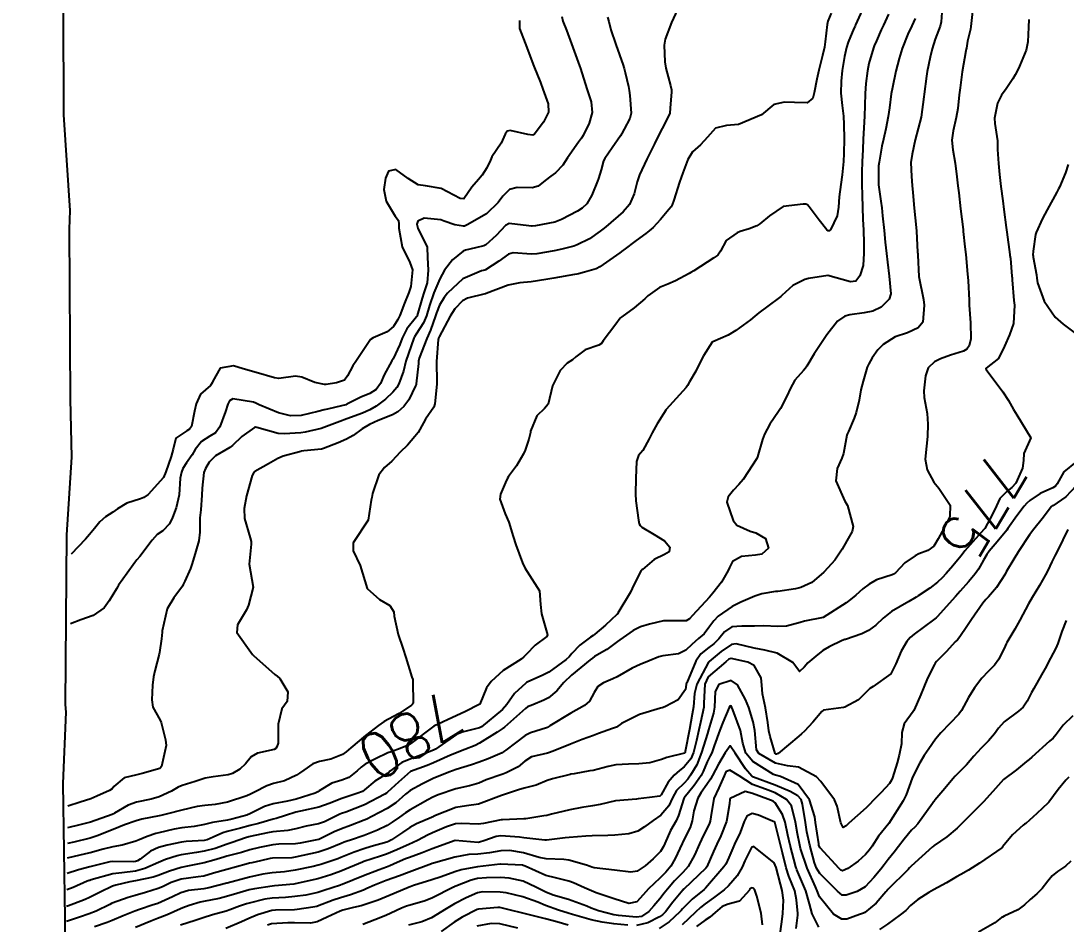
# Model space of a CAD drawing. Header units: metres. Extents: x 318500 to 325275, y 7408834 to 7428799.
# Drawn here: x 323705.5 to 323797.2, y 7421389.9 to 7421469.1 of the extents above; entities that cross this region are included whole.
import ezdxf
from ezdxf.enums import TextEntityAlignment as Align

# ---------------------------------------------------------------- set-up
doc = ezdxf.new("R2010")
doc.units = ezdxf.units.M
doc.header["$MEASUREMENT"] = 0
for name, color, linetype in [('Area', 45, 'Continuous'), ('Cotas', 45, 'Continuous'), ('Curvas de Nivel 1m', 11, 'Continuous'), ('Curvas de Nivel 5m', 15, 'Continuous'), ('Vias Primárias', 230, 'Continuous')]:
    doc.layers.add(name, color=color, linetype=linetype)
doc.styles.add('Style-STANDARD', font='STANDARD.shx')

msp = doc.modelspace()

# ---------------------------------------------------------------- linework, layer by layer
at = {"layer": 'Area'}
msp.add_lwpolyline([(323709.501, 7421373.381), (323709.42, 7421390.423), (323709.269, 7421402.241), (323709.514, 7421408.496), (323709.459, 7421409.167), (323709.591, 7421424.035), (323710.027, 7421430.857), (323709.9, 7421435.946), (323709.8, 7421450.854), (323709.856, 7421452.507), (323709.31, 7421460.875), (323709.29, 7421470.152), (323709.27, 7421473.111), (323709.23, 7421487.834), (323708.996, 7421492.516), (323709.234, 7421498.027), (323709.549, 7421500)], dxfattribs=at)
at = {"layer": 'Curvas de Nivel 1m', "flags": 128}
for points, elevation in [([(323786.367, 7421470.673), (323786.248, 7421469.031), (323786.168, 7421468.674), (323785.743, 7421467.518), (323785.467, 7421466.681), (323785.296, 7421465.95), (323785.032, 7421464.685), (323784.96, 7421464.27), (323784.766, 7421462.688), (323784.739, 7421462.466), (323784.49, 7421460.69), (323783.978, 7421458.697), (323783.713, 7421457.439), (323783.61, 7421456.702), (323783.644, 7421455.479), (323783.72, 7421454.7), (323783.775, 7421454.071), (323783.904, 7421452.697), (323784.056, 7421451.003), (323784.081, 7421450.694), (323784.184, 7421448.84), (323784.204, 7421448.692), (323784.215, 7421448.578), (323784.31, 7421446.69), (323784.697, 7421444.686), (323784.762, 7421444.196), (323784.648, 7421442.686), (323784.245, 7421442.2), (323783.304, 7421441.767), (323782.237, 7421441.4), (323781.157, 7421440.736), (323780.692, 7421440.274), (323780.212, 7421439.575), (323779.902, 7421439.055), (323779.77, 7421438.754), (323779.403, 7421437.536), (323779.214, 7421436.76), (323779.054, 7421435.868), (323778.796, 7421434.764), (323778.635, 7421434.272), (323778.125, 7421433.11), (323778.017, 7421432.876), (323777.982, 7421432.772), (323777.683, 7421431.189), (323777.558, 7421430.778), (323777.146, 7421429.85), (323777.026, 7421428.786), (323777.81, 7421427.007), (323777.962, 7421426.771), (323778.038, 7421426.614), (323778.532, 7421424.765), (323778.444, 7421424.327), (323777.997, 7421423.509), (323777.59, 7421422.776), (323776.928, 7421421.833), (323775.999, 7421420.799), (323775.981, 7421420.778), (323775.959, 7421420.756), (323774.908, 7421419.854), (323773.939, 7421419.408), (323773.47, 7421419.301), (323771.933, 7421419.082), (323771.728, 7421419.058), (323770.537, 7421418.871), (323769.928, 7421418.675), (323768.688, 7421418.127), (323767.919, 7421417.756), (323766.702, 7421416.918), (323766.318, 7421416.51), (323765.895, 7421415.899), (323765.477, 7421415.345), (323764.981, 7421414.943), (323764.392, 7421414.433), (323763.864, 7421413.917), (323763.215, 7421413.612), (323761.857, 7421413.427), (323761.51, 7421413.33), (323760.641, 7421412.998), (323759.847, 7421412.663), (323759.157, 7421412.334), (323757.836, 7421411.599), (323757.468, 7421411.41), (323756.64, 7421411.052), (323756.146, 7421410.736), (323755.817, 7421410.224), (323755.408, 7421409.463), (323754.986, 7421409.072), (323753.79, 7421408.391), (323751.931, 7421407.277), (323751.771, 7421407.176), (323751.735, 7421407.156), (323751.638, 7421407.121), (323750.237, 7421406.664), (323749.763, 7421406.435), (323748.067, 7421405.165), (323747.894, 7421405.022), (323747.746, 7421404.93), (323746.535, 7421404.392), (323745.733, 7421404.09), (323745.068, 7421403.869), (323743.723, 7421403.443), (323743.073, 7421403.23), (323741.711, 7421402.671), (323740.762, 7421402.206), (323739.695, 7421401.622), (323739.5, 7421401.475), (323739.288, 7421401.284), (323738.429, 7421400.546), (323737.677, 7421400.048), (323736.325, 7421399.32), (323735.892, 7421399.102), (323735.665, 7421399.006), (323734.448, 7421398.559), (323733.653, 7421398.253), (323733.037, 7421397.978), (323731.795, 7421397.378), (323731.689, 7421397.33), (323731.639, 7421397.316), (323730.052, 7421396.985), (323729.633, 7421396.93), (323728.161, 7421396.903), (323727.631, 7421396.859), (323726.461, 7421396.618), (323725.624, 7421396.399), (323724.902, 7421396.189), (323723.615, 7421395.847), (323723.343, 7421395.765), (323722.48, 7421395.507), (323721.608, 7421395.271), (323720.15, 7421394.989), (323719.603, 7421394.87), (323718.586, 7421394.541), (323717.596, 7421394.157), (323717.152, 7421394.016), (323715.591, 7421393.684), (323715.099, 7421393.597), (323713.878, 7421393.324), (323713.584, 7421393.222), (323712.511, 7421392.701), (323711.569, 7421392.223), (323711.177, 7421392.043), (323710.182, 7421391.664), (323709.726, 7421391.5), (323709.56, 7421391.44)], 777), ([(323763.505, 7421470.977), (323762.6, 7421468.99), (323762.044, 7421467.529), (323761.97, 7421466.996), (323762.021, 7421465.522), (323762.116, 7421464.994), (323762.525, 7421463.45), (323762.614, 7421463.082), (323762.622, 7421462.988), (323762.614, 7421462.893), (323762.497, 7421461.471), (323762.459, 7421461.022), (323762.451, 7421460.99), (323761.788, 7421459.679), (323761.451, 7421459), (323761.119, 7421458.337), (323760.44, 7421457.01), (323759.809, 7421455.629), (323759.598, 7421455.022), (323759.327, 7421453.959), (323758.937, 7421453.032), (323758.373, 7421452.366), (323756.839, 7421451.063), (323756.574, 7421450.849), (323756.354, 7421450.678), (323755.402, 7421450.022), (323754.336, 7421449.472), (323754.055, 7421449.373), (323753.001, 7421449.11), (323752.328, 7421448.967), (323750.784, 7421448.682), (323750.322, 7421448.65), (323748.721, 7421448.769), (323748.322, 7421448.656), (323747.457, 7421448.038), (323746.301, 7421447.297), (323746.23, 7421447.272), (323745.935, 7421447.205), (323744.293, 7421446.487), (323742.957, 7421445.243), (323742.66, 7421444.858), (323742.264, 7421444.176), (323741.998, 7421443.509), (323741.918, 7421443.255), (323741.486, 7421442.007), (323741.158, 7421441.266), (323740.473, 7421439.546), (323740.421, 7421439.277), (323740.408, 7421439.066), (323740.224, 7421437.279), (323740.213, 7421437.235), (323740.168, 7421437.118), (323739.562, 7421435.872), (323739.119, 7421435.29), (323738.608, 7421434.822), (323738.133, 7421434.56), (323736.874, 7421434.065), (323736.124, 7421433.707), (323735.488, 7421433.339), (323734.698, 7421432.765), (323734.106, 7421432.432), (323733.368, 7421432.1), (323732.093, 7421431.609), (323731.907, 7421431.568), (323730.35, 7421431.406), (323730.131, 7421431.368), (323730.089, 7421431.356), (323728.561, 7421430.955), (323728.08, 7421430.749), (323727.259, 7421430.262), (323726.062, 7421429.595), (323725.988, 7421429.534), (323725.937, 7421429.462), (323725.829, 7421429.234), (323725.337, 7421427.471), (323725.13, 7421426.367), (323725.153, 7421425.473), (323725.67, 7421423.78), (323725.757, 7421423.463), (323725.745, 7421423.231), (323725.574, 7421421.466), (323725.93, 7421419.46), (323725.5, 7421417.872), (323725.343, 7421417.468), (323724.545, 7421416.139), (323724.472, 7421415.481), (323725.851, 7421413.544), (323725.936, 7421413.459), (323727.833, 7421411.786), (323728.035, 7421411.64), (323728.265, 7421411.433), (323728.964, 7421410.272), (323728.896, 7421409.424), (323728.435, 7421408.786), (323728.112, 7421407.435), (323728.099, 7421405.781), (323728.003, 7421405.436), (323727.895, 7421405.291), (323727.747, 7421405.213), (323726.299, 7421404.897), (323725.737, 7421404.568), (323725.235, 7421403.96), (323724.757, 7421403.474), (323724.102, 7421403.096), (323723.712, 7421402.976), (323722.404, 7421402.815), (323721.708, 7421402.687), (323720.838, 7421402.394), (323719.698, 7421402.04), (323719.341, 7421401.899), (323718.747, 7421401.554), (323717.685, 7421401.061), (323716.967, 7421400.865), (323715.68, 7421400.59), (323714.953, 7421400.332), (323713.762, 7421399.619), (323713.659, 7421399.566), (323713.561, 7421399.524), (323711.652, 7421398.841), (323710.711, 7421398.597), (323709.65, 7421398.34)], 782), ([(323789.04, 7421470.218), (323788.873, 7421468.636), (323788.826, 7421468.407), (323788.581, 7421467.349), (323788.468, 7421466.745), (323788.447, 7421466.642), (323788.417, 7421466.491), (323788.112, 7421464.647), (323787.917, 7421463.261), (323787.846, 7421462.65), (323787.71, 7421461.443), (323787.574, 7421460.654), (323787.297, 7421459.477), (323787.204, 7421458.659), (323787.29, 7421457.825), (323787.473, 7421456.655), (323787.631, 7421455.443), (323787.728, 7421454.65), (323787.797, 7421454.042), (323787.957, 7421452.646), (323788.177, 7421450.829), (323788.2, 7421450.642), (323788.34, 7421449.307), (323788.407, 7421448.639), (323788.571, 7421446.895), (323788.599, 7421446.636), (323788.624, 7421446.316), (323788.712, 7421444.634), (323788.726, 7421444.181), (323788.82, 7421442.631), (323788.855, 7421441.25), (323788.707, 7421440.633), (323788.517, 7421440.344), (323788.223, 7421440.165), (323787.064, 7421439.811), (323786.212, 7421439.48), (323785.666, 7421439.218), (323785.113, 7421438.681), (323784.886, 7421437.986), (323784.725, 7421436.684), (323784.763, 7421436.085), (323785.017, 7421434.681), (323785.076, 7421433.741), (323785.058, 7421432.681), (323784.98, 7421431.808), (323784.85, 7421430.682), (323785.031, 7421429.73), (323785.601, 7421428.675), (323786.062, 7421428.132), (323787.055, 7421426.655), (323787.029, 7421425.651), (323786.51, 7421424.663), (323786, 7421423.691), (323785.626, 7421423.041), (323785.08, 7421422.679), (323784.306, 7421422.366), (323783.983, 7421422.211), (323783.085, 7421421.592), (323782.259, 7421420.716), (323782.083, 7421420.593), (323781.957, 7421420.547), (323780.599, 7421420.091), (323779.945, 7421419.724), (323779.4, 7421419.293), (323778.775, 7421418.762), (323778.316, 7421418.376), (323777.923, 7421418.083), (323775.91, 7421416.8), (323774.27, 7421416.459), (323773.903, 7421416.347), (323772.695, 7421416.041), (323771.897, 7421416.006), (323770.703, 7421416.063), (323769.897, 7421416.041), (323768.763, 7421416.026), (323767.896, 7421415.962), (323767.251, 7421415.548), (323766.753, 7421414.917), (323766.325, 7421414.471), (323765.868, 7421414.146), (323765.184, 7421413.616), (323764.745, 7421412.947), (323763.942, 7421411.069), (323763.898, 7421410.959), (323763.881, 7421410.907), (323763.823, 7421410.479), (323763.206, 7421409.569), (323762.071, 7421408.977), (323761.878, 7421408.9), (323761.798, 7421408.871), (323761.648, 7421408.832), (323759.789, 7421408.273), (323758.226, 7421407.482), (323757.772, 7421407.18), (323757.682, 7421407.13), (323757.443, 7421407.043), (323756.216, 7421406.605), (323755.764, 7421406.444), (323754.762, 7421406.077), (323753.756, 7421405.679), (323752.366, 7421405.111), (323751.921, 7421404.944), (323751.747, 7421404.898), (323750.318, 7421404.558), (323749.736, 7421404.181), (323749.171, 7421403.705), (323748.109, 7421403.164), (323747.828, 7421403.058), (323747.718, 7421403.023), (323746.358, 7421402.543), (323745.706, 7421402.264), (323744.9, 7421402.01), (323743.698, 7421401.754), (323742.152, 7421401.243), (323741.688, 7421401.034), (323741.234, 7421400.805), (323739.676, 7421399.924), (323739.293, 7421399.664), (323738.762, 7421399.289), (323738.109, 7421398.85), (323737.659, 7421398.559), (323736.833, 7421398.132), (323735.645, 7421397.666), (323735.401, 7421397.577), (323734.713, 7421397.344), (323733.909, 7421397.083), (323733.634, 7421396.975), (323732.495, 7421396.503), (323731.623, 7421396.218), (323730.958, 7421396.052), (323729.615, 7421395.759), (323729.307, 7421395.722), (323727.613, 7421395.671), (323727.411, 7421395.644), (323726.572, 7421395.45), (323725.793, 7421395.273), (323725.608, 7421395.229), (323725.292, 7421395.15), (323723.602, 7421394.692), (323722.452, 7421394.361), (323721.596, 7421394.113), (323721.093, 7421394.027), (323719.593, 7421393.835), (323718.716, 7421393.553), (323717.977, 7421393.172), (323717.582, 7421393.005), (323716.484, 7421392.673), (323715.572, 7421392.414), (323714.942, 7421392.227), (323713.562, 7421391.735), (323713.483, 7421391.7), (323713.337, 7421391.623), (323712.151, 7421391.041), (323711.547, 7421390.806), (323710.687, 7421390.514), (323709.54, 7421390.11)], 776), ([(323781.639, 7421469.71), (323781.195, 7421468.741), (323781.007, 7421468.331), (323780.579, 7421467.379), (323780.385, 7421466.94), (323780.31, 7421466.753), (323779.924, 7421465.389), (323779.799, 7421464.758), (323779.656, 7421463.636), (323779.581, 7421462.759), (323779.556, 7421461.708), (323779.54, 7421460.76), (323779.486, 7421459.754), (323779.431, 7421458.76), (323779.38, 7421457.837), (323779.33, 7421456.761), (323779.291, 7421455.897), (323779.287, 7421454.761), (323779.323, 7421453.839), (323779.353, 7421452.76), (323779.387, 7421451.747), (323779.445, 7421450.759), (323779.479, 7421449.623), (323779.483, 7421448.758), (323779.407, 7421447.672), (323779.134, 7421446.762), (323778.776, 7421446.292), (323778.302, 7421446.229), (323776.31, 7421446.8), (323774.612, 7421446.519), (323774.304, 7421446.44), (323773.236, 7421445.9), (323772.283, 7421445.033), (323772.188, 7421444.945), (323772.069, 7421444.853), (323771.043, 7421444.094), (323770.259, 7421443.503), (323769.921, 7421443.219), (323769.536, 7421442.891), (323768.24, 7421441.955), (323767.583, 7421441.57), (323766.23, 7421440.963), (323766.185, 7421440.931), (323765.401, 7421439.753), (323765, 7421438.948), (323764.74, 7421438.404), (323764.177, 7421437.459), (323764.003, 7421437.133), (323763.885, 7421436.964), (323762.151, 7421435.043), (323762.124, 7421435.017), (323762.102, 7421434.99), (323761.343, 7421433.787), (323760.919, 7421433.002), (323760.662, 7421432.454), (323760.096, 7421431.428), (323759.902, 7421431.204), (323759.726, 7421431.015), (323759.538, 7421430.472), (323759.486, 7421429.019), (323759.442, 7421427.626), (323759.491, 7421427.018), (323759.71, 7421425.319), (323759.77, 7421425.014), (323759.852, 7421424.856), (323760.007, 7421424.727), (323761.085, 7421424.078), (323761.996, 7421423.53), (323762.461, 7421422.975), (323762.405, 7421422.554), (323761.98, 7421422.308), (323761.082, 7421421.885), (323760.055, 7421421.009), (323760.005, 7421420.963), (323759.959, 7421420.915), (323759.293, 7421419.666), (323759.006, 7421419.024), (323757.911, 7421417.17), (323757.858, 7421417.093), (323757.812, 7421417.041), (323756.827, 7421416.12), (323755.884, 7421415.323), (323755.732, 7421415.212), (323755.501, 7421415.066), (323754.574, 7421414.374), (323753.858, 7421413.627), (323753.619, 7421413.328), (323753.38, 7421413.097), (323751.839, 7421412.007), (323751.253, 7421411.709), (323750.004, 7421411.138), (323749.889, 7421411.079), (323749.829, 7421411.044), (323748.852, 7421410.117), (323748.179, 7421409.164), (323747.793, 7421408.727), (323745.938, 7421407.197), (323745.769, 7421407.115), (323744.241, 7421406.74), (323743.763, 7421406.522), (323741.92, 7421405.247), (323741.749, 7421405.157), (323740.398, 7421404.613), (323739.737, 7421404.391), (323738.95, 7421404.07), (323737.912, 7421403.298), (323737.813, 7421403.205), (323737.718, 7421403.139), (323736.588, 7421402.436), (323735.695, 7421401.662), (323735.503, 7421401.522), (323735.025, 7421401.34), (323733.686, 7421400.914), (323732.583, 7421400.469), (323731.678, 7421400.139), (323730.073, 7421399.803), (323729.673, 7421399.708), (323728.767, 7421399.424), (323727.939, 7421399.163), (323727.665, 7421399.09), (323726.382, 7421398.73), (323725.656, 7421398.542), (323724.804, 7421398.322), (323723.648, 7421398.017), (323723.249, 7421397.893), (323722.398, 7421397.509), (323721.875, 7421397.278), (323721.636, 7421397.228), (323720.042, 7421397.127), (323719.633, 7421397.079), (323718.373, 7421396.814), (323717.626, 7421396.606), (323716.915, 7421396.283), (323716.013, 7421395.586), (323715.766, 7421395.431), (323715.608, 7421395.388), (323715.383, 7421395.369), (323713.608, 7421395.396), (323713.346, 7421395.362), (323711.603, 7421394.931), (323710.596, 7421394.664), (323709.6, 7421394.32)], 779), ([(323776.615, 7421469.8), (323776.314, 7421469.095), (323776.246, 7421468.805), (323776.095, 7421467.29), (323776.024, 7421466.808), (323775.842, 7421466.09), (323775.531, 7421464.815), (323775.349, 7421464.007), (323775.113, 7421462.821), (323775, 7421462.335), (323774.507, 7421461.953), (323773.381, 7421461.967), (323772.507, 7421462.006), (323771.583, 7421461.784), (323770.49, 7421460.88), (323768.481, 7421460.05), (323767.441, 7421459.959), (323766.478, 7421459.721), (323765.757, 7421458.941), (323765.149, 7421458.26), (323764.45, 7421457.63), (323764.027, 7421456.966), (323763.588, 7421455.807), (323763.307, 7421454.977), (323762.818, 7421453.408), (323762.672, 7421452.986), (323762.57, 7421452.805), (323762.384, 7421452.571), (323761.65, 7421451.718), (323760.986, 7421451.004), (323760.655, 7421450.708), (323760.352, 7421450.486), (323759.498, 7421449.868), (323758.416, 7421449.039), (323758.329, 7421448.978), (323758.075, 7421448.792), (323756.315, 7421447.55), (323755.996, 7421447.391), (323754.978, 7421447.083), (323754.457, 7421446.939), (323754.307, 7421446.915), (323754.097, 7421446.884), (323752.294, 7421446.56), (323751.599, 7421446.436), (323750.291, 7421446.238), (323749.297, 7421446.153), (323748.288, 7421445.949), (323746.353, 7421445.199), (323746.302, 7421445.177), (323746.28, 7421445.169), (323744.708, 7421444.789), (323744.27, 7421444.563), (323743.612, 7421443.877), (323743.202, 7421443.236), (323742.222, 7421441.404), (323742.179, 7421441.292), (323742.159, 7421441.251), (323742.136, 7421441.168), (323742.001, 7421439.253), (323742.014, 7421437.41), (323742.015, 7421437.252), (323741.865, 7421435.534), (323741.767, 7421435.256), (323741.047, 7421434.184), (323740.538, 7421433.274), (323740.379, 7421433.013), (323740.111, 7421432.673), (323739.465, 7421431.921), (323738.825, 7421431.293), (323738.462, 7421430.92), (323738.078, 7421430.497), (323737.439, 7421429.94), (323736.932, 7421429.317), (323736.386, 7421427.668), (323736.318, 7421427.326), (323736.28, 7421427.083), (323736.01, 7421425.33), (323734.685, 7421423.35), (323734.694, 7421422.634), (323735.313, 7421421.34), (323735.93, 7421419.33), (323736.986, 7421418.38), (323737.916, 7421417.852), (323738.251, 7421417.297), (323738.297, 7421416.903), (323738.624, 7421415.293), (323739.048, 7421414.102), (323739.311, 7421413.285), (323739.833, 7421411.547), (323739.911, 7421411.359), (323739.92, 7421411.279), (323739.918, 7421411.189), (323739.954, 7421409.278), (323739.891, 7421409.187), (323739.797, 7421409.11), (323738.71, 7421408.367), (323737.779, 7421407.867), (323737.416, 7421407.665), (323736.918, 7421407.313), (323735.761, 7421406.431), (323734.479, 7421405.349), (323734.085, 7421405.014), (323733.741, 7421404.777), (323732.738, 7421404.367), (323731.732, 7421404.157), (323731.156, 7421403.961), (323730.355, 7421403.4), (323729.989, 7421403.133), (323729.713, 7421402.958), (323728.664, 7421402.468), (323727.702, 7421402.23), (323727.112, 7421402.032), (323726.039, 7421401.457), (323725.803, 7421401.345), (323725.688, 7421401.292), (323725.377, 7421401.155), (323723.681, 7421400.592), (323722.572, 7421400.4), (323721.678, 7421400.312), (323721.005, 7421400.198), (323719.674, 7421399.897), (323718.401, 7421399.559), (323717.821, 7421399.415), (323717.667, 7421399.386), (323716.155, 7421399.1), (323715.661, 7421398.966), (323714.644, 7421398.599), (323713.646, 7421398.198), (323712.235, 7421397.641), (323711.803, 7421397.482), (323711.637, 7421397.434), (323710.205, 7421397.09), (323709.63, 7421396.96)], 781), ([(323783.971, 7421469.339), (323783.684, 7421468.704), (323783.349, 7421467.948), (323782.837, 7421466.716), (323782.561, 7421465.829), (323782.293, 7421464.724), (323781.977, 7421463.28), (323781.879, 7421462.73), (323781.724, 7421461.509), (323781.616, 7421460.733), (323781.407, 7421459.664), (323781.197, 7421458.739), (323781.065, 7421458.137), (323780.817, 7421456.744), (323780.776, 7421456.404), (323780.757, 7421454.745), (323780.966, 7421453.312), (323781.04, 7421452.74), (323781.104, 7421452.014), (323781.245, 7421450.737), (323781.357, 7421449.723), (323781.467, 7421448.733), (323781.555, 7421447.964), (323781.703, 7421446.729), (323781.83, 7421445.184), (323781.699, 7421444.729), (323780.992, 7421444.017), (323780.264, 7421443.663), (323779.502, 7421443.517), (323778.259, 7421443.354), (323777.8, 7421443.234), (323777.166, 7421442.786), (323776.238, 7421441.586), (323775.692, 7421440.808), (323775.115, 7421439.918), (323774.49, 7421438.826), (323774.371, 7421438.653), (323774.194, 7421438.459), (323773.423, 7421437.596), (323773.007, 7421436.842), (323772.747, 7421436.261), (323772.153, 7421435.119), (323771.983, 7421434.853), (323771.24, 7421433.757), (323770.768, 7421432.87), (323770.593, 7421432.393), (323770.146, 7421430.879), (323770.089, 7421430.746), (323768.881, 7421428.898), (323768.52, 7421428.447), (323768.056, 7421427.957), (323767.58, 7421427.382), (323767.475, 7421426.916), (323768.016, 7421425.311), (323768.342, 7421424.905), (323769.493, 7421424.376), (323770.003, 7421424.217), (323770.862, 7421423.73), (323771.125, 7421422.863), (323770.517, 7421422.337), (323769.981, 7421422.26), (323768.741, 7421422.137), (323767.972, 7421421.692), (323767.68, 7421421.188), (323767.564, 7421420.906), (323766.98, 7421419.879), (323766.231, 7421418.925), (323765.927, 7421418.588), (323764.456, 7421416.952), (323764.2, 7421416.662), (323763.903, 7421416.49), (323762.371, 7421416.508), (323761.903, 7421416.486), (323760.68, 7421416.217), (323759.894, 7421415.971), (323759.258, 7421415.651), (323758.357, 7421415.033), (323758.081, 7421414.833), (323757.875, 7421414.675), (323756.94, 7421413.973), (323755.854, 7421413.356), (323755.679, 7421413.236), (323755.481, 7421413.066), (323753.836, 7421411.736), (323753.167, 7421411.1), (323752.558, 7421410.37), (323751.809, 7421409.739), (323751.401, 7421409.529), (323750.443, 7421409.134), (323749.989, 7421408.946), (323749.795, 7421408.818), (323747.963, 7421407.167), (323747.768, 7421407.019), (323747.313, 7421406.725), (323745.756, 7421405.754), (323745.382, 7421405.575), (323744.484, 7421405.213), (323743.965, 7421404.999), (323743.746, 7421404.922), (323743.24, 7421404.726), (323741.732, 7421404.034), (323741.18, 7421403.806), (323739.72, 7421403.28), (323738.66, 7421402.336), (323737.693, 7421401.471), (323737.6, 7421401.393), (323737.464, 7421401.303), (323735.68, 7421400.366), (323734.032, 7421399.713), (323733.672, 7421399.595), (323733.506, 7421399.527), (323733.172, 7421399.365), (323732.163, 7421398.875), (323731.66, 7421398.701), (323730.576, 7421398.477), (323729.652, 7421398.242), (323728.972, 7421398.099), (323727.648, 7421397.981), (323727.182, 7421397.909), (323725.642, 7421397.583), (323725.542, 7421397.561), (323725.257, 7421397.466), (323724.064, 7421397.053), (323723.631, 7421396.905), (323722.592, 7421396.539), (323721.622, 7421396.29), (323720.959, 7421396.188), (323719.617, 7421395.979), (323719.265, 7421395.895), (323718.22, 7421395.561), (323717.607, 7421395.305), (323716.42, 7421394.764), (323715.6, 7421394.542), (323714.392, 7421394.403), (323713.597, 7421394.293), (323711.709, 7421393.766), (323711.591, 7421393.734), (323711.527, 7421393.714), (323711.359, 7421393.652), (323710.127, 7421393.12), (323709.58, 7421392.9)], 778), ([(323757.005, 7421469.465), (323757.111, 7421469.062), (323757.293, 7421468.356), (323757.732, 7421467.053), (323758.357, 7421465.229), (323758.422, 7421465.042), (323758.449, 7421464.951), (323758.536, 7421464.605), (323758.845, 7421463.357), (323758.905, 7421463.034), (323758.967, 7421462.579), (323759.059, 7421461.031), (323758.945, 7421460.571), (323758.469, 7421459.637), (323758.265, 7421459.241), (323758.148, 7421459.045), (323757.394, 7421458), (323756.75, 7421457.065), (323756.65, 7421456.854), (323756.425, 7421456.058), (323756.195, 7421455.291), (323756.118, 7421455.073), (323755.624, 7421453.845), (323755.177, 7421453.082), (323754.776, 7421452.686), (323754.373, 7421452.422), (323752.952, 7421451.698), (323752.364, 7421451.483), (323750.671, 7421451.145), (323750.402, 7421451.107), (323750.359, 7421451.107), (323750.102, 7421451.153), (323748.362, 7421451.346), (323748.043, 7421451.175), (323747.221, 7421450.313), (323746.334, 7421449.491), (323746.149, 7421449.387), (323745.414, 7421449.214), (323744.536, 7421449.018), (323744.326, 7421448.933), (323743.398, 7421448.155), (323742.702, 7421447.246), (323742.293, 7421446.511), (323741.758, 7421445.258), (323741.376, 7421444.15), (323741.117, 7421443.267), (323740.87, 7421442.642), (323740.225, 7421441.631), (323740.078, 7421441.426), (323740.007, 7421441.282), (323739.53, 7421439.964), (323739.321, 7421439.289), (323739.091, 7421438.386), (323738.705, 7421437.295), (323738.506, 7421436.955), (323738.159, 7421436.557), (323737.524, 7421435.934), (323736.704, 7421435.322), (323736.137, 7421435.004), (323735.522, 7421434.728), (323734.128, 7421434.204), (323733.507, 7421433.985), (323732.121, 7421433.465), (323731.874, 7421433.384), (323730.472, 7421433.047), (323730.114, 7421432.998), (323728.652, 7421432.891), (323728.112, 7421432.937), (323726.235, 7421433.459), (323726.12, 7421433.481), (323726.045, 7421433.461), (323724.929, 7421432.657), (323724.096, 7421431.87), (323723.883, 7421431.703), (323723.515, 7421431.499), (323722.613, 7421430.981), (323722.074, 7421430.429), (323721.729, 7421429.86), (323721.602, 7421429.525), (323721.447, 7421428.125), (323721.43, 7421427.526), (323721.316, 7421426.231), (323721.256, 7421425.528), (323721.256, 7421424.263), (323721.159, 7421423.528), (323720.881, 7421422.621), (323720.562, 7421421.534), (323720.411, 7421421.078), (323719.937, 7421419.986), (323719.792, 7421419.683), (323719.71, 7421419.543), (323718.951, 7421418.518), (323718.371, 7421417.563), (323717.941, 7421415.629), (323717.941, 7421415.569), (323717.937, 7421415.511), (323717.87, 7421414.918), (323717.699, 7421413.725), (323717.67, 7421413.573), (323717.305, 7421412.1), (323717.169, 7421411.58), (323717.079, 7421410.847), (323717.035, 7421409.581), (323717.131, 7421408.921), (323717.773, 7421407.771), (323717.856, 7421407.569), (323718.236, 7421406.052), (323718.275, 7421405.562), (323717.869, 7421403.715), (323717.776, 7421403.569), (323717.738, 7421403.551), (323717.72, 7421403.542), (323716.198, 7421403.107), (323715.711, 7421403), (323714.606, 7421402.712), (323713.695, 7421401.957), (323713.554, 7421401.76), (323713.325, 7421401.625), (323712.207, 7421401.117), (323711.679, 7421400.889), (323710.738, 7421400.596), (323709.67, 7421400.23)], 783), ([(323753.002, 7421469.512), (323753.086, 7421469.113), (323753.392, 7421468.304), (323753.844, 7421467.101), (323754.542, 7421465.196), (323754.579, 7421465.09), (323754.598, 7421465.03), (323755.222, 7421463.083), (323755.551, 7421462.033), (323755.653, 7421461.078), (323755.39, 7421460.167), (323754.859, 7421459.086), (323754.705, 7421458.84), (323754.454, 7421458.498), (323753.501, 7421457.104), (323753.068, 7421456.473), (323752.42, 7421455.79), (323752.032, 7421455.51), (323751.536, 7421455.133), (323750.913, 7421454.632), (323750.4, 7421454.474), (323749.06, 7421454.504), (323748.398, 7421454.346), (323747.813, 7421453.754), (323747.394, 7421453.185), (323746.37, 7421452.211), (323744.676, 7421451.225), (323744.456, 7421451.131), (323744.358, 7421451.123), (323743.608, 7421451.238), (323742.661, 7421451.545), (323742.364, 7421451.67), (323740.905, 7421451.811), (323740.363, 7421451.56), (323740.279, 7421451.281), (323740.355, 7421450.945), (323741.19, 7421449.267), (323741.217, 7421448.366), (323741.261, 7421447.266), (323741.176, 7421446.154), (323740.896, 7421445.271), (323740.74, 7421444.806), (323740.314, 7421443.279), (323740.295, 7421443.234), (323740.248, 7421443.166), (323739.401, 7421442.12), (323738.992, 7421441.292), (323738.776, 7421440.732), (323738.202, 7421439.495), (323738.088, 7421439.302), (323737.414, 7421438.079), (323737.08, 7421437.316), (323736.697, 7421436.787), (323736.157, 7421436.45), (323735.369, 7421436.124), (323734.142, 7421435.502), (323734.043, 7421435.459), (323733.673, 7421435.365), (323732.436, 7421435.078), (323732.136, 7421435.001), (323731.598, 7421434.852), (323730.131, 7421434.523), (323729.187, 7421434.481), (323728.133, 7421434.745), (323726.433, 7421435.457), (323726.142, 7421435.587), (323725.94, 7421435.666), (323724.147, 7421435.972), (323723.844, 7421435.795), (323723.702, 7421435.497), (323723.499, 7421434.865), (323723.003, 7421433.507), (323722.626, 7421432.999), (323722.108, 7421432.698), (323721.39, 7421432.237), (323720.836, 7421431.533), (323720.557, 7421431.061), (323720.072, 7421430.372), (323719.749, 7421429.861), (323719.623, 7421429.547), (323719.529, 7421429.022), (323719.427, 7421427.549), (323719.16, 7421426.416), (323718.84, 7421425.558), (323718.567, 7421424.996), (323717.992, 7421424.396), (323717.506, 7421424.058), (323717.053, 7421423.584), (323715.966, 7421422.152), (323715.718, 7421421.847), (323715.531, 7421421.604), (323714.874, 7421420.682), (323714.121, 7421419.618), (323714.047, 7421419.5), (323713.925, 7421419.307), (323713.298, 7421418.24), (323712.863, 7421417.636), (323711.893, 7421416.963), (323710.811, 7421416.588), (323709.89, 7421416.24)], 784), ([(323797.391, 7421456.52), (323797.167, 7421455.784), (323796.629, 7421454.528), (323796.556, 7421454.381), (323796.406, 7421454.09), (323795.547, 7421452.543), (323795.144, 7421451.783), (323794.58, 7421450.557), (323794.53, 7421450.385), (323794.336, 7421448.927), (323794.31, 7421448.581), (323794.31, 7421448.56), (323794.312, 7421448.542), (323794.328, 7421448.397), (323794.605, 7421446.847), (323794.64, 7421446.555), (323794.715, 7421446.143), (323795.296, 7421444.545), (323796.259, 7421443.14), (323796.969, 7421442.523), (323798.24, 7421441.556)], 774), ([(323798.089, 7421430.432), (323797.019, 7421429.582), (323796.436, 7421428.526), (323796.284, 7421428.31), (323796.065, 7421428.176), (323794.945, 7421427.659), (323794.047, 7421427.052), (323793.782, 7421426.826), (323793.538, 7421426.568), (323792.889, 7421425.715), (323792.106, 7421424.589), (323792.009, 7421424.454), (323791.161, 7421423.436), (323790.459, 7421422.605), (323790.265, 7421422.328), (323789.978, 7421421.806), (323789.538, 7421421.045), (323789.248, 7421420.621), (323788.667, 7421419.912), (323787.937, 7421419.108), (323787.713, 7421418.864), (323787.517, 7421418.646), (323785.912, 7421416.841), (323785.823, 7421416.759), (323785.699, 7421416.672), (323784.677, 7421415.904), (323783.889, 7421415.318), (323783.545, 7421415.035), (323783.248, 7421414.699), (323782.747, 7421413.826), (323782.278, 7421412.714), (323781.841, 7421411.857), (323780.28, 7421410.743), (323780.003, 7421410.571), (323779.825, 7421410.396), (323779.004, 7421409.56), (323777.802, 7421408.921), (323777.68, 7421408.894), (323776.823, 7421408.785), (323775.926, 7421408.671), (323775.796, 7421408.55), (323774.991, 7421407.599), (323774.262, 7421406.815), (323774.001, 7421406.584), (323773.766, 7421406.38), (323771.963, 7421404.847), (323771.807, 7421404.792), (323771.749, 7421404.801), (323771.693, 7421404.851), (323771.247, 7421406.34), (323771.147, 7421406.859), (323771.05, 7421407.592), (323770.85, 7421408.864), (323770.602, 7421410.084), (323770.542, 7421410.869), (323770.475, 7421411.509), (323769.847, 7421412.568), (323769.296, 7421412.886), (323767.855, 7421413.205), (323767.632, 7421413.124), (323767.362, 7421412.907), (323765.837, 7421411.585), (323765.524, 7421410.935), (323765.453, 7421409.287), (323765.431, 7421408.936), (323765.14, 7421407.579), (323765.014, 7421406.941), (323764.81, 7421405.994), (323764.524, 7421404.948), (323764.29, 7421404.403), (323763.731, 7421403.693), (323763.319, 7421403.372), (323762.837, 7421402.969), (323762.329, 7421402.355), (323761.694, 7421401.246), (323761.57, 7421401.104), (323760.682, 7421400.995), (323759.689, 7421400.87), (323759.536, 7421400.86), (323757.687, 7421400.703), (323756.344, 7421400.393), (323755.682, 7421400.258), (323754.732, 7421400.126), (323753.678, 7421399.93), (323752.087, 7421399.527), (323751.673, 7421399.427), (323751.411, 7421399.384), (323749.844, 7421399.138), (323749.688, 7421399.122), (323749.67, 7421399.121), (323747.794, 7421399.042), (323747.668, 7421399.028), (323746.124, 7421398.732), (323745.662, 7421398.668), (323744.159, 7421398.718), (323743.662, 7421398.692), (323742.868, 7421398.442), (323741.65, 7421397.912), (323741.204, 7421397.699), (323740.378, 7421397.269), (323739.881, 7421397.031), (323739.635, 7421396.917), (323738.521, 7421396.396), (323737.621, 7421396.034), (323737.073, 7421395.854), (323735.611, 7421395.373), (323735.579, 7421395.362), (323735.507, 7421395.332), (323733.602, 7421394.549), (323732.743, 7421394.224), (323731.595, 7421393.875), (323729.604, 7421393.424), (323729.499, 7421393.411), (323727.782, 7421393.242), (323727.587, 7421393.222), (323726.044, 7421392.994), (323725.581, 7421392.892), (323724.476, 7421392.577), (323723.572, 7421392.309), (323722.927, 7421392.143), (323721.566, 7421391.884), (323721.261, 7421391.819), (323720.316, 7421391.529), (323719.764, 7421391.33), (323719.556, 7421391.246), (323718.389, 7421390.716), (323717.542, 7421390.387), (323716.948, 7421390.167), (323715.593, 7421389.589)], 774), ([(323798.067, 7421428.305), (323797.194, 7421427.378), (323796.041, 7421426.6), (323795.999, 7421426.572), (323795.949, 7421426.531), (323795.107, 7421425.46), (323794.379, 7421424.554), (323794.005, 7421424.034), (323793.054, 7421422.574), (323792.644, 7421421.916), (323791.963, 7421420.798), (323791.89, 7421420.661), (323791.858, 7421420.591), (323791.108, 7421419.433), (323790.398, 7421418.605), (323790.174, 7421418.361), (323789.924, 7421418.047), (323788.907, 7421416.625), (323788.519, 7421416.012), (323787.887, 7421415.097), (323787.681, 7421414.845), (323787.498, 7421414.646), (323786.713, 7421413.811), (323785.854, 7421412.918), (323785.739, 7421412.784), (323785.664, 7421412.672), (323785.051, 7421411.465), (323784.735, 7421410.681), (323784.469, 7421410.035), (323783.885, 7421408.689), (323783.859, 7421408.629), (323783.798, 7421408.55), (323783.012, 7421407.471), (323782.806, 7421406.704), (323782.772, 7421405.716), (323782.581, 7421404.708), (323782.394, 7421404.056), (323781.976, 7421402.716), (323781.903, 7421402.531), (323781.713, 7421402.229), (323781, 7421401.427), (323780.282, 7421400.734), (323779.994, 7421400.43), (323779.684, 7421400.104), (323778.167, 7421398.763), (323777.927, 7421398.505), (323777.664, 7421398.367), (323777.448, 7421398.773), (323777.147, 7421400.241), (323776.897, 7421400.782), (323775.714, 7421402.414), (323775.314, 7421402.804), (323773.733, 7421403.654), (323772.789, 7421403.779), (323771.737, 7421404.015), (323770.275, 7421404.872), (323770.07, 7421405.192), (323769.913, 7421406.878), (323769.781, 7421407.625), (323769.385, 7421408.884), (323769.089, 7421409.609), (323768.41, 7421410.894), (323767.834, 7421411.269), (323766.772, 7421410.916), (323766.441, 7421410.301), (323766.391, 7421408.921), (323766.305, 7421408.409), (323765.857, 7421406.929), (323765.767, 7421406.627), (323765.247, 7421404.938), (323764.816, 7421403.862), (323764.281, 7421402.952), (323764.048, 7421402.622), (323763.71, 7421402.27), (323763.046, 7421401.621), (323762.694, 7421400.97), (323762.386, 7421400.27), (323761.675, 7421399.459), (323760.997, 7421398.99), (323760.227, 7421398.436), (323759.656, 7421398.045), (323758.872, 7421397.802), (323757.65, 7421397.69), (323757.023, 7421397.672), (323755.649, 7421397.645), (323755.103, 7421397.613), (323753.646, 7421397.498), (323753.282, 7421397.459), (323751.642, 7421397.263), (323751.499, 7421397.265), (323749.645, 7421397.471), (323749.282, 7421397.509), (323747.647, 7421397.635), (323747.239, 7421397.583), (323746.138, 7421397.193), (323745.763, 7421397.073), (323745.638, 7421397.065), (323743.64, 7421397.22), (323741.629, 7421396.497), (323740.735, 7421396.151), (323739.617, 7421395.738), (323739.291, 7421395.607), (323738.54, 7421395.291), (323737.891, 7421395.014), (323737.606, 7421394.903), (323736.956, 7421394.662), (323735.598, 7421394.139), (323733.71, 7421393.358), (323733.622, 7421393.327), (323733.589, 7421393.312), (323732.127, 7421392.83), (323731.579, 7421392.661), (323730.531, 7421392.44), (323729.573, 7421392.306), (323728.761, 7421392.233), (323727.571, 7421392.159), (323726.944, 7421392.071), (323725.564, 7421391.743), (323725.343, 7421391.683), (323724.712, 7421391.473), (323723.882, 7421391.158), (323723.553, 7421391.041), (323722.355, 7421390.695), (323721.544, 7421390.454), (323720.838, 7421390.223), (323719.534, 7421389.79)], 773), ([(323797.356, 7421424.517), (323796.924, 7421423.597), (323796.414, 7421422.526), (323796.264, 7421422.25), (323795.977, 7421421.686), (323795.6, 7421420.901), (323795.418, 7421420.538), (323794.884, 7421419.608), (323794.247, 7421418.555), (323793.924, 7421417.997), (323793.149, 7421416.571), (323792.712, 7421415.763), (323792.022, 7421414.588), (323791.973, 7421414.494), (323791.875, 7421414.267), (323791.318, 7421413.135), (323790.927, 7421412.599), (323790.39, 7421412.059), (323789.839, 7421411.471), (323789.18, 7421410.62), (323788.659, 7421409.786), (323788.036, 7421408.636), (323787.795, 7421408.301), (323786.217, 7421406.663), (323785.765, 7421406.13), (323785.164, 7421405.268), (323784.78, 7421404.68), (323784.393, 7421404.028), (323783.721, 7421402.739), (323783.706, 7421402.705), (323783.175, 7421401.221), (323782.915, 7421400.702), (323781.67, 7421398.72), (323780.767, 7421397.615), (323780.197, 7421396.734), (323779.975, 7421396.396), (323779.629, 7421395.99), (323778.968, 7421395.402), (323778.078, 7421394.763), (323777.608, 7421394.575), (323777.464, 7421394.628), (323777.304, 7421394.775), (323775.637, 7421396.585), (323775.543, 7421396.801), (323775.518, 7421396.925), (323775.242, 7421398.804), (323775.169, 7421399.311), (323774.722, 7421400.81), (323773.71, 7421402.138), (323772.173, 7421402.843), (323771.722, 7421402.959), (323771.554, 7421403.021), (323769.739, 7421404.161), (323769.135, 7421404.886), (323768.874, 7421405.774), (323768.657, 7421406.891), (323767.995, 7421408.701), (323767.908, 7421408.899), (323767.802, 7421409.047), (323767.708, 7421408.994), (323767.671, 7421408.902), (323767.104, 7421407.586), (323766.847, 7421406.914), (323766.364, 7421405.529), (323766.137, 7421404.924), (323766.004, 7421404.668), (323765.738, 7421404.118), (323765.388, 7421403.273), (323765.214, 7421402.938), (323764.602, 7421402.051), (323763.713, 7421400.96), (323763.69, 7421400.917), (323763.223, 7421399.416), (323763.006, 7421398.967), (323762.528, 7421398.1), (323762.02, 7421396.976), (323761.899, 7421396.715), (323761.629, 7421396.274), (323760.993, 7421395.615), (323760.309, 7421395), (323759.605, 7421394.548), (323759.049, 7421394.463), (323757.606, 7421394.627), (323755.834, 7421394.831), (323755.608, 7421394.895), (323755.489, 7421394.942), (323755.141, 7421395.067), (323753.616, 7421395.502), (323753.155, 7421395.559), (323751.617, 7421395.615), (323751.002, 7421395.743), (323749.625, 7421396.14), (323748.439, 7421396.347), (323747.627, 7421396.32), (323746.658, 7421396.151), (323745.623, 7421396.035), (323744.841, 7421395.989), (323743.618, 7421395.771), (323741.746, 7421395.248), (323741.61, 7421395.208), (323741.545, 7421395.187), (323739.602, 7421394.457), (323738.755, 7421394.132), (323737.594, 7421393.712), (323736.571, 7421393.315), (323735.896, 7421393.015), (323735.583, 7421392.88), (323734.465, 7421392.458), (323733.573, 7421392.202), (323732.932, 7421392.004), (323731.561, 7421391.458), (323731.501, 7421391.441), (323731.149, 7421391.386), (323729.787, 7421391.176), (323729.556, 7421391.156), (323727.877, 7421391.113), (323727.555, 7421391.074), (323726.289, 7421390.712), (323725.544, 7421390.391), (323724.909, 7421390.1), (323723.53, 7421389.505)], 772), ([(323797.23, 7421416.517), (323796.848, 7421415.568), (323796.486, 7421414.524), (323796.309, 7421414.09), (323795.86, 7421413.218), (323795.616, 7421412.771), (323795.491, 7421412.535), (323795.054, 7421411.753), (323794.371, 7421410.552), (323794.179, 7421410.2), (323793.814, 7421409.462), (323793.45, 7421408.92), (323793.033, 7421408.571), (323791.786, 7421407.63), (323791.292, 7421407.081), (323790.94, 7421406.598), (323790.399, 7421405.968), (323789.757, 7421405.338), (323789.111, 7421404.62), (323788.487, 7421403.881), (323787.727, 7421403.096), (323787.497, 7421402.87), (323787.289, 7421402.644), (323786.568, 7421401.791), (323785.691, 7421400.756), (323785.652, 7421400.699), (323785.626, 7421400.661), (323785.491, 7421400.466), (323784.209, 7421398.682), (323783.944, 7421398.407), (323783.662, 7421398.124), (323783.006, 7421397.343), (323782.524, 7421396.707), (323782.138, 7421396.207), (323781.623, 7421395.559), (323781.254, 7421395.085), (323780.964, 7421394.726), (323780.347, 7421393.988), (323779.594, 7421393.174), (323778.897, 7421392.75), (323777.926, 7421392.423), (323777.585, 7421392.445), (323777.165, 7421392.776), (323776.38, 7421393.57), (323775.605, 7421394.326), (323775.322, 7421394.803), (323775.158, 7421395.264), (323774.732, 7421396.809), (323774.479, 7421397.991), (323774.347, 7421398.813), (323774.092, 7421400.41), (323773.969, 7421400.817), (323773.695, 7421401.159), (323773.002, 7421401.529), (323771.709, 7421402.092), (323769.803, 7421402.795), (323769.719, 7421402.826), (323769.644, 7421402.881), (323769.1, 7421403.516), (323768.18, 7421404.896), (323767.756, 7421405.533), (323767.317, 7421404.906), (323766.733, 7421403.917), (323766.199, 7421402.923), (323766.035, 7421402.605), (323765.708, 7421402.138), (323765.2, 7421401.435), (323764.913, 7421400.942), (323764.575, 7421399.842), (323764.424, 7421398.949), (323764.232, 7421398.381), (323763.643, 7421397.159), (323763.577, 7421397.024), (323763.548, 7421396.961), (323762.94, 7421395.647), (323762.54, 7421394.971), (323762.119, 7421394.46), (323761.599, 7421393.928), (323760.601, 7421392.995), (323760.12, 7421392.464), (323759.573, 7421391.858), (323758.875, 7421391.716), (323757.576, 7421392.105), (323755.99, 7421392.65), (323755.586, 7421392.802), (323754.979, 7421393.069), (323754.022, 7421393.511), (323753.596, 7421393.671), (323752.434, 7421393.943), (323751.6, 7421394.167), (323749.781, 7421394.966), (323749.609, 7421395.05), (323749.537, 7421395.068), (323747.61, 7421395.148), (323747.587, 7421395.147), (323745.607, 7421394.909), (323744.173, 7421394.646), (323743.603, 7421394.471), (323742.401, 7421394.041), (323741.595, 7421393.78), (323739.995, 7421393.274), (323739.697, 7421393.17), (323739.588, 7421393.131), (323738.28, 7421392.593), (323737.575, 7421392.282), (323736.886, 7421391.994), (323735.563, 7421391.548), (323735.394, 7421391.501), (323734.73, 7421391.342), (323733.796, 7421391.117), (323733.555, 7421391.043), (323732.4, 7421390.518), (323731.541, 7421390.098), (323730.951, 7421389.977), (323729.539, 7421389.992), (323728.964, 7421389.993), (323727.537, 7421389.915), (323727.163, 7421389.816)], 771), ([(323797.454, 7421402.783), (323797.188, 7421402.515), (323796.522, 7421401.711), (323795.701, 7421400.605), (323795.635, 7421400.531), (323794.641, 7421399.59), (323793.673, 7421398.731), (323793.576, 7421398.657), (323793.445, 7421398.563), (323792.519, 7421397.715), (323791.641, 7421396.662), (323791.605, 7421396.616), (323791.569, 7421396.581), (323789.626, 7421395.242), (323788.666, 7421394.624), (323787.996, 7421394.252), (323787.611, 7421394.037), (323786.732, 7421393.519), (323785.594, 7421392.897), (323785.167, 7421392.666), (323784.204, 7421392.057), (323783.572, 7421391.513), (323783.167, 7421391.095), (323782.664, 7421390.703), (323781.548, 7421389.904), (323780.851, 7421389.416)], 769), ([(323775.542, 7421389.613), (323774.932, 7421390.806), (323774.714, 7421391.668), (323774.393, 7421392.812), (323773.608, 7421394.651), (323773.556, 7421394.768), (323773.539, 7421394.821), (323773.515, 7421394.918), (323773.007, 7421396.829), (323772.803, 7421397.683), (323772.572, 7421398.836), (323772.353, 7421399.516), (323771.687, 7421400.536), (323771.517, 7421400.681), (323771.062, 7421400.859), (323769.697, 7421401.361), (323769.054, 7421401.532), (323767.761, 7421400.899), (323767.738, 7421400.851), (323767.686, 7421400.45), (323767.421, 7421398.904), (323766.936, 7421397.626), (323766.598, 7421396.916), (323766.299, 7421396.251), (323765.692, 7421394.929), (323765.609, 7421394.814), (323763.675, 7421392.959), (323763.63, 7421392.919), (323763.589, 7421392.875), (323762.721, 7421391.82), (323762.077, 7421390.975), (323761.821, 7421390.713), (323761.553, 7421390.522), (323760.542, 7421389.998), (323759.542, 7421389.786)], 769), ([(323773.54, 7421389.516), (323773.698, 7421390.678), (323773.69, 7421390.819), (323773.578, 7421392.035), (323773.411, 7421392.823), (323772.885, 7421394.113), (323772.654, 7421394.834), (323772.335, 7421396.133), (323772.157, 7421396.842), (323771.67, 7421398.85), (323770.241, 7421399.437), (323769.677, 7421399.586), (323769.209, 7421399.35), (323768.992, 7421398.887), (323768.619, 7421397.926), (323768.127, 7421396.895), (323767.973, 7421396.559), (323767.623, 7421395.748), (323767.365, 7421395.153), (323767.21, 7421394.906), (323765.591, 7421393.045), (323765.463, 7421392.932), (323764.431, 7421392.094), (323763.564, 7421391.223), (323763.444, 7421391.079), (323763.345, 7421390.962), (323762.412, 7421390.106), (323761.538, 7421389.501)], 768), ([(323772.119, 7421388.841), (323772.298, 7421390.09), (323772.375, 7421390.838), (323772.416, 7421391.999), (323772.308, 7421392.839), (323772.153, 7421393.399), (323771.777, 7421394.847), (323771.616, 7421395.267), (323769.822, 7421396.693), (323769.636, 7421396.601), (323769.049, 7421395.455), (323768.802, 7421394.888), (323768.363, 7421394.132), (323767.593, 7421393.239), (323767.222, 7421392.906), (323766.298, 7421392.201), (323765.571, 7421391.684), (323765.154, 7421391.348), (323764.727, 7421390.942), (323764.127, 7421390.376), (323763.543, 7421389.842)], 767), ([(323797.629, 7421395.418), (323797.148, 7421394.991), (323796.458, 7421394.522), (323795.997, 7421394.142), (323795.607, 7421393.662), (323795.121, 7421393.013), (323794.65, 7421392.544), (323794.074, 7421392.061), (323793.576, 7421391.599), (323792.984, 7421391.151), (323791.789, 7421390.578), (323791.624, 7421390.515), (323791.559, 7421390.474), (323790.977, 7421390.011), (323789.546, 7421389.174)], 768), ([(323758.77, 7421389.793), (323757.543, 7421389.917), (323756.522, 7421390.073), (323755.548, 7421390.269), (323753.914, 7421390.725), (323753.556, 7421390.84), (323752.701, 7421391.103), (323751.566, 7421391.516), (323750.889, 7421391.808), (323749.577, 7421392.286), (323748.103, 7421392.642), (323747.583, 7421392.71), (323746.038, 7421392.738), (323745.582, 7421392.648), (323744.59, 7421392.195), (323743.567, 7421391.663), (323742.846, 7421391.231), (323741.548, 7421390.441), (323740.702, 7421390.103), (323739.538, 7421389.789)], 769), ([(323770.576, 7421389.833), (323770.483, 7421390.866), (323770.096, 7421392.359), (323769.922, 7421392.875), (323769.768, 7421393.053), (323769.592, 7421393.083), (323769.492, 7421392.98), (323769.436, 7421392.882), (323768.561, 7421391.904), (323767.571, 7421391.64), (323767.048, 7421391.428), (323766.44, 7421390.917), (323765.972, 7421390.506), (323765.55, 7421390.233), (323764.805, 7421389.677)], 766), ([(323753.541, 7421389.806), (323752.561, 7421390.089), (323751.548, 7421390.352), (323749.915, 7421390.776), (323749.556, 7421390.864), (323748.36, 7421391.158), (323747.563, 7421391.343), (323747.376, 7421391.359), (323745.677, 7421391.198), (323745.57, 7421391.189), (323744.247, 7421390.516), (323743.543, 7421390.07), (323742.393, 7421389.237)], 768), ([(323749.132, 7421389.55), (323747.541, 7421389.927), (323746.778, 7421389.945), (323745.538, 7421389.703)], 767)]:
    msp.add_lwpolyline(points, dxfattribs=dict(at, elevation=elevation))
at = {"layer": 'Curvas de Nivel 5m', "flags": 128}
for points, elevation in [([(323779.323, 7421470.059), (323778.745, 7421468.769), (323778.702, 7421468.666), (323778.595, 7421468.445), (323778.092, 7421467.263), (323777.953, 7421466.779), (323777.785, 7421466.005), (323777.575, 7421464.785), (323777.483, 7421463.839), (323777.456, 7421462.786), (323777.57, 7421461.718), (323777.695, 7421460.782), (323777.726, 7421460.025), (323777.738, 7421458.781), (323777.728, 7421457.503), (323777.68, 7421456.781), (323777.578, 7421455.628), (323777.468, 7421454.784), (323777.31, 7421453.698), (323777.244, 7421452.787), (323777.138, 7421452.029), (323776.549, 7421450.797), (323776.452, 7421450.705), (323776.359, 7421450.718), (323776.237, 7421450.802), (323775.548, 7421451.636), (323774.679, 7421452.826), (323774.543, 7421452.979), (323774.392, 7421453.042), (323774.168, 7421453.056), (323772.39, 7421452.85), (323771.212, 7421452.033), (323770.367, 7421451.315), (323770.106, 7421451.141), (323769.423, 7421450.894), (323768.62, 7421450.642), (323768.355, 7421450.549), (323767.399, 7421449.865), (323766.9, 7421448.924), (323766.666, 7421448.587), (323766.324, 7421448.329), (323764.557, 7421447.201), (323764.311, 7421447.047), (323764.149, 7421446.962), (323762.967, 7421446.313), (323762.296, 7421446.035), (323761.548, 7421445.74), (323760.544, 7421445.007), (323760.408, 7421444.879), (323760.276, 7421444.759), (323759.332, 7421443.956), (323758.252, 7421443.171), (323758.176, 7421443.116), (323758.107, 7421443.042), (323757.728, 7421442.531), (323756.621, 7421441.064), (323756.455, 7421440.838), (323756.224, 7421440.668), (323755.042, 7421440.258), (323754.208, 7421439.643), (323753.913, 7421439.386), (323753.466, 7421439.101), (323752.84, 7421438.461), (323752.17, 7421437.12), (323751.787, 7421435.491), (323751.459, 7421435.127), (323750.804, 7421434.469), (323750.252, 7421433.139), (323750.23, 7421433.028), (323750.11, 7421432.446), (323749.762, 7421431.478), (323749.618, 7421431.147), (323749.008, 7421430.085), (323748.315, 7421429.166), (323748.22, 7421429.015), (323748.062, 7421428.639), (323747.602, 7421427.621), (323747.557, 7421427.177), (323748.021, 7421425.878), (323748.332, 7421425.165), (323748.733, 7421423.895), (323748.95, 7421423.156), (323749.533, 7421421.58), (323749.739, 7421421.143), (323749.955, 7421420.823), (323751.024, 7421419.129), (323751.126, 7421417.92), (323751.213, 7421417.127), (323751.744, 7421415.26), (323751.675, 7421415.122), (323750.645, 7421414.355), (323749.856, 7421413.544), (323749.667, 7421413.328), (323749.415, 7421413.147), (323747.84, 7421412.127), (323746.787, 7421411.186), (323746.392, 7421410.621), (323745.8, 7421409.2), (323744.493, 7421408.51), (323743.785, 7421408.195), (323741.77, 7421407.25), (323739.755, 7421405.744), (323739.469, 7421405.567), (323738.797, 7421405.29), (323738.025, 7421405.018), (323737.744, 7421404.907), (323736.646, 7421404.407), (323735.729, 7421403.913), (323735.393, 7421403.667), (323735.042, 7421403.34), (323734.309, 7421402.753), (323733.707, 7421402.515), (323732.828, 7421402.244), (323731.693, 7421401.573), (323731.583, 7421401.491), (323731.344, 7421401.385), (323729.684, 7421400.852), (323728.939, 7421400.677), (323727.68, 7421400.459), (323726.915, 7421400.21), (323725.671, 7421399.587), (323725.353, 7421399.465), (323724.052, 7421399.096), (323723.663, 7421399.022), (323722.358, 7421398.811), (323721.657, 7421398.631), (323720.735, 7421398.448), (323719.652, 7421398.341), (323718.979, 7421398.222), (323717.645, 7421397.906), (323717.382, 7421397.835), (323716.636, 7421397.58), (323715.926, 7421397.297), (323715.634, 7421397.166), (323714.428, 7421396.808), (323713.626, 7421396.683), (323712.774, 7421396.482), (323711.617, 7421396.147), (323711.223, 7421396.047), (323709.61, 7421395.68)], 780), ([(323749.281, 7421469.163), (323749.28, 7421468.473), (323749.786, 7421467.158), (323750.54, 7421465.15), (323751.107, 7421463.722), (323751.337, 7421463.138), (323751.789, 7421461.842), (323751.821, 7421461.13), (323751.385, 7421460.228), (323750.567, 7421459.148), (323750.46, 7421459.103), (323749.999, 7421459.155), (323748.465, 7421459.518), (323748.186, 7421459.453), (323748.026, 7421459.177), (323747.658, 7421458.388), (323746.863, 7421457.194), (323746.72, 7421456.911), (323746.426, 7421456.24), (323746.016, 7421455.606), (323745.688, 7421455.211), (323745.091, 7421454.528), (323744.384, 7421453.506), (323744.077, 7421453.54), (323742.397, 7421454.411), (323741.026, 7421454.645), (323740.402, 7421454.743), (323739.522, 7421455.293), (323738.422, 7421456.083), (323737.8, 7421455.936), (323737.517, 7421455.319), (323737.377, 7421454.339), (323737.571, 7421453.318), (323738.367, 7421451.994), (323738.659, 7421451.602), (323738.701, 7421451.305), (323738.707, 7421450.952), (323739, 7421449.293), (323739.662, 7421447.934), (323739.895, 7421447.284), (323739.754, 7421445.817), (323739.581, 7421445.287), (323739.196, 7421444.36), (323738.779, 7421443.295), (323738.615, 7421442.926), (323738.235, 7421442.312), (323737.674, 7421441.862), (323736.429, 7421441.327), (323736.218, 7421441.173), (323734.98, 7421439.348), (323734.674, 7421438.872), (323734.18, 7421438), (323733.916, 7421437.62), (323733.241, 7421437.369), (323732.307, 7421437.24), (323732.168, 7421437.235), (323731.32, 7421437.393), (323730.177, 7421437.871), (323729.643, 7421437.953), (323728.175, 7421437.757), (323727.804, 7421437.815), (323726.182, 7421438.278), (323725.047, 7421438.617), (323724.19, 7421438.855), (323723.021, 7421438.674), (323722.374, 7421437.517), (323722.316, 7421437.37), (323722.165, 7421437.155), (323721.288, 7421436.393), (323720.915, 7421435.532), (323720.776, 7421434.891), (323720.506, 7421433.536), (323720.343, 7421433.311), (323720.114, 7421433.164), (323719.147, 7421432.512), (323718.899, 7421431.558), (323718.731, 7421430.909), (323718.257, 7421429.567), (323718.055, 7421429.086), (323716.713, 7421427.59), (323716.326, 7421427.306), (323716.034, 7421427.199), (323714.832, 7421426.808), (323714.021, 7421426.325), (323713.6, 7421426.042), (323712.981, 7421425.635), (323712.467, 7421425.179), (323711.994, 7421424.609), (323711.576, 7421424.066), (323711.223, 7421423.661), (323709.97, 7421422.35)], 785), ([(323793.943, 7421469.237), (323793.904, 7421468.57), (323793.849, 7421467.303), (323793.706, 7421466.573), (323793.132, 7421465.157), (323792.867, 7421464.585), (323792.749, 7421464.385), (323792.542, 7421464.057), (323791.971, 7421463.153), (323791.56, 7421462.6), (323791.193, 7421461.92), (323790.921, 7421460.606), (323790.957, 7421460.133), (323791.191, 7421458.603), (323791.211, 7421457.851), (323791.283, 7421456.602), (323791.387, 7421455.639), (323791.504, 7421454.599), (323791.653, 7421453.342), (323791.748, 7421452.596), (323791.95, 7421451.01), (323792.01, 7421450.594), (323792.286, 7421448.636), (323792.294, 7421448.59), (323792.327, 7421448.282), (323792.458, 7421446.735), (323792.472, 7421446.588), (323792.483, 7421446.412), (323792.639, 7421444.585), (323792.682, 7421444.176), (323792.605, 7421442.585), (323792.24, 7421441.577), (323791.815, 7421440.594), (323791.3, 7421439.513), (323790.201, 7421438.65), (323790.18, 7421438.631), (323790.169, 7421438.61), (323790.199, 7421438.535), (323791.661, 7421436.595), (323792.162, 7421435.827), (323792.616, 7421435.045), (323792.893, 7421434.579), (323794.12, 7421432.56), (323793.497, 7421431.171), (323793.465, 7421430.569), (323793.405, 7421429.892), (323792.804, 7421428.579), (323792.451, 7421428.197), (323792.059, 7421427.876), (323791.414, 7421427.232), (323791.111, 7421426.599), (323790.769, 7421425.862), (323790.088, 7421424.609), (323790.054, 7421424.566), (323790.009, 7421424.511), (323788.338, 7421422.635), (323788.184, 7421422.44), (323787.983, 7421422.163), (323787.29, 7421421.331), (323786.693, 7421420.659), (323786.347, 7421420.272), (323785.948, 7421419.881), (323785.262, 7421419.355), (323784.243, 7421418.687), (323784.055, 7421418.562), (323783.928, 7421418.482), (323783.42, 7421418.193), (323781.916, 7421417.305), (323781.179, 7421416.731), (323780.516, 7421416.126), (323779.894, 7421415.662), (323779.29, 7421415.355), (323777.882, 7421414.874), (323777.803, 7421414.849), (323777.582, 7421414.774), (323776.433, 7421414.23), (323775.866, 7421413.885), (323775.253, 7421413.412), (323774.567, 7421412.813), (323774.239, 7421412.423), (323773.842, 7421412.068), (323773.508, 7421412.486), (323773.24, 7421412.829), (323771.862, 7421413.66), (323770.802, 7421413.93), (323769.868, 7421414.111), (323768.287, 7421414.483), (323767.873, 7421414.421), (323766.973, 7421413.803), (323765.91, 7421412.929), (323765.849, 7421412.861), (323764.821, 7421410.945), (323764.636, 7421410.13), (323764.542, 7421408.949), (323764.432, 7421408.309), (323764.172, 7421406.954), (323763.816, 7421405.025), (323763.801, 7421404.959), (323763.785, 7421404.924), (323763.749, 7421404.89), (323762.202, 7421404.517), (323761.74, 7421404.34), (323760.694, 7421404.037), (323759.734, 7421403.941), (323758.823, 7421403.935), (323757.733, 7421403.881), (323757.056, 7421403.721), (323755.725, 7421403.381), (323755.457, 7421403.331), (323754.064, 7421403.085), (323753.772, 7421403.037), (323753.719, 7421403.022), (323752.184, 7421402.642), (323751.71, 7421402.48), (323750.74, 7421402.094), (323749.7, 7421401.809), (323749.181, 7421401.665), (323747.69, 7421401.17), (323745.682, 7421400.422), (323744.616, 7421400.275), (323743.679, 7421400.13), (323741.773, 7421399.351), (323741.671, 7421399.301), (323741.562, 7421399.252), (323740.25, 7421398.682), (323739.656, 7421398.363), (323739.004, 7421397.932), (323738.048, 7421397.296), (323737.785, 7421397.151), (323737.637, 7421397.096), (323736.26, 7421396.691), (323735.628, 7421396.499), (323734.764, 7421396.202), (323733.616, 7421395.74), (323733.344, 7421395.633), (323732.556, 7421395.371), (323731.851, 7421395.134), (323731.607, 7421395.061), (323731.173, 7421394.954), (323729.602, 7421394.613), (323728.67, 7421394.493), (323727.6, 7421394.396), (323726.777, 7421394.269), (323725.596, 7421394.011), (323723.63, 7421393.489), (323723.598, 7421393.481), (323722.028, 7421393.069), (323721.582, 7421392.995), (323720.254, 7421392.856), (323719.577, 7421392.652), (323718.832, 7421392.291), (323717.562, 7421391.706), (323717.462, 7421391.67), (323717.151, 7421391.574), (323715.959, 7421391.181), (323715.552, 7421391.034), (323714.522, 7421390.628), (323713.539, 7421390.213), (323713.122, 7421390.04), (323711.993, 7421389.643)], 775), ([(323797.797, 7421408.177), (323796.962, 7421407.344), (323796.332, 7421406.524), (323796.083, 7421406.22), (323795.771, 7421405.931), (323794.21, 7421404.553), (323793.964, 7421404.34), (323793.744, 7421404.153), (323792.866, 7421403.44), (323791.72, 7421402.59), (323790.777, 7421401.532), (323789.961, 7421400.607), (323789.828, 7421400.469), (323789.687, 7421400.333), (323787.997, 7421398.635), (323787.83, 7421398.475), (323787.665, 7421398.323), (323786.76, 7421397.542), (323785.642, 7421396.78), (323785.574, 7421396.728), (323785.495, 7421396.662), (323783.614, 7421394.982), (323783.476, 7421394.828), (323783.355, 7421394.694), (323781.592, 7421392.937), (323781.489, 7421392.823), (323781.41, 7421392.722), (323780.565, 7421391.74), (323779.563, 7421390.923), (323779.44, 7421390.863), (323779.108, 7421390.747), (323777.986, 7421390.331), (323777.553, 7421390.316), (323776.803, 7421390.781), (323775.582, 7421392.299), (323775.379, 7421392.802), (323775.224, 7421393.173), (323774.509, 7421394.811), (323773.93, 7421396.523), (323773.86, 7421396.818), (323773.655, 7421397.808), (323773.469, 7421398.823), (323773.123, 7421400.267), (323772.699, 7421400.835), (323771.698, 7421401.41), (323770.838, 7421401.728), (323769.709, 7421402.149), (323768.531, 7421402.892), (323767.728, 7421403.413), (323767.38, 7421403.251), (323767.216, 7421402.908), (323766.767, 7421401.851), (323766.322, 7421400.921), (323766.053, 7421399.303), (323766.004, 7421398.925), (323765.916, 7421398.676), (323765.658, 7421398.161), (323765.252, 7421397.33), (323765.07, 7421396.939), (323764.624, 7421395.946), (323764.067, 7421394.953), (323763.604, 7421394.408), (323762.885, 7421393.68), (323762.259, 7421392.973), (323761.961, 7421392.6), (323761.577, 7421392.115), (323761.063, 7421391.492), (323760.613, 7421390.994), (323759.984, 7421390.573), (323759.552, 7421390.499), (323757.946, 7421390.642), (323757.555, 7421390.705), (323756.214, 7421391.053), (323755.563, 7421391.289), (323755.177, 7421391.455), (323753.575, 7421392.059), (323752.244, 7421392.446), (323751.583, 7421392.682), (323750.701, 7421393.129), (323749.595, 7421393.649), (323748.373, 7421393.934), (323747.598, 7421393.981), (323746.37, 7421393.961), (323745.597, 7421393.891), (323745.041, 7421393.76), (323743.68, 7421393.219), (323743.618, 7421393.192), (323743.589, 7421393.174), (323743.489, 7421393.122), (323741.574, 7421392.169), (323740.915, 7421391.914), (323739.564, 7421391.536), (323739.373, 7421391.472), (323738.942, 7421391.286), (323737.996, 7421390.853), (323737.55, 7421390.655), (323736.595, 7421390.264), (323735.538, 7421389.86)], 770)]:
    msp.add_lwpolyline(points, dxfattribs=dict(at, elevation=elevation))
at = {"layer": 'Vias Primárias'}
for points in [[(323715.644, 7420145.548, 0), (323709.04, 7420132.939)], [(323831.088, 7420001.787, 0), (323833.844, 7420008.443, 0.220888)]]:
    msp.add_lwpolyline(points, format="xyb", dxfattribs=at)

# ---------------------------------------------------------------- texts
at = {"layer": 'Cotas', "style": 'Style-STANDARD'}
for s, rotation, p in [('775', 239.47499, (323789.89, 7421426.528, 775)), ('780', 211.68913, (323739.709, 7421406.417, 780))]:
    msp.add_text(s, height=4, rotation=rotation, dxfattribs=at).set_placement(p, align=Align.MIDDLE_CENTER)

doc.saveas('drawing.dxf')
